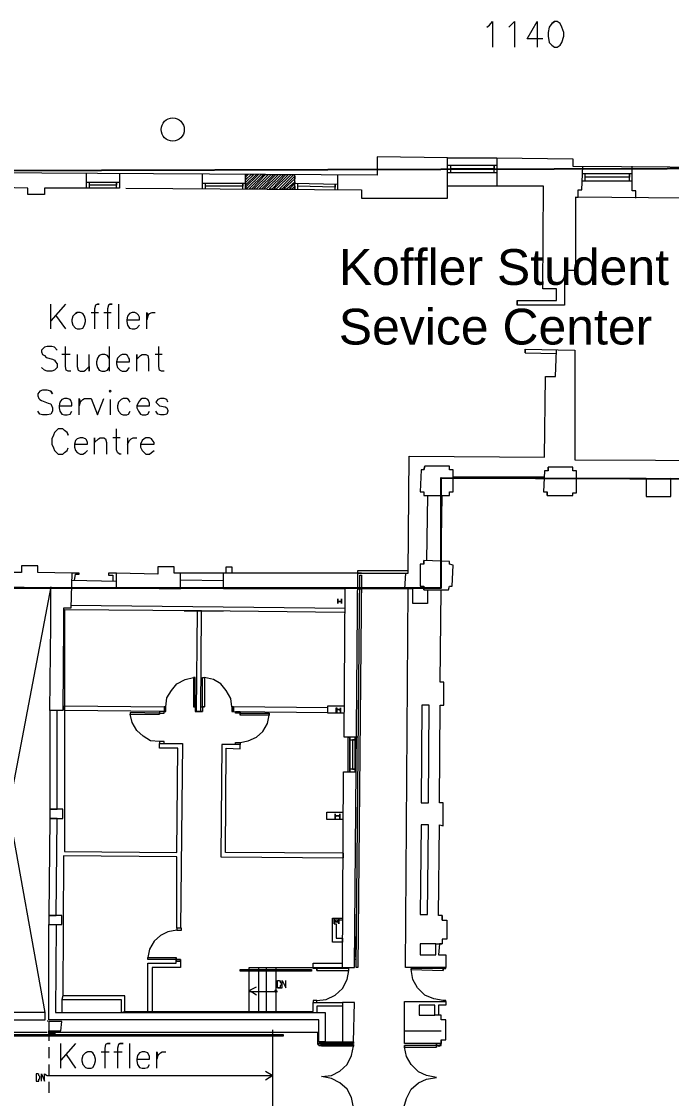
# Model space of a CAD drawing. Header units: metres. Extents: x 3 to 116, y 0 to 119.
# Drawn here: x 56.05 to 74.23, y 18.97 to 49.08 of the extents above; entities that cross this region are included whole.
import ezdxf

# ---------------------------------------------------------------- set-up
doc = ezdxf.new("R2010")
doc.units = ezdxf.units.M
doc.layers.add('PDF_Geometry', color=7, linetype='Continuous', transparency=0.8)
doc.styles.get("Standard").update_dxf_attribs({"font": 'arial.ttf', "height": 1})

msp = doc.modelspace()

# ---------------------------------------------------------------- linework, layer by layer
msp.add_lwpolyline([(48.781, 44.883), (48.781, 33.243), (67.789, 33.243), (67.789, 36.324), (99.435, 36.21), (99.435, 45.032), (48.781, 44.883)])
at = {"layer": 'PDF_Geometry', "lineweight": 5}
for points in [[(69.068, 48.925), (69.145, 48.976), (69.222, 49.078), (69.222, 48.362)], [(69.682, 48.925), (69.836, 49.078), (69.836, 48.362)], [(70.629, 48.592), (70.194, 48.592), (70.475, 49.078), (70.475, 48.362)], [(70.885, 49.027), (70.961, 49.078), (70.885, 49.027), (70.808, 48.925), (70.782, 48.771), (70.782, 48.669), (70.808, 48.49), (70.885, 48.413), (70.961, 48.362), (71.038, 48.362), (71.115, 48.413), (71.166, 48.49), (71.217, 48.669), (71.217, 48.771), (71.166, 48.925), (71.115, 49.027), (71.038, 49.078), (70.961, 49.078)], [(67.968, 45.266), (65.998, 45.292), (65.998, 44.78), (48.781, 44.883), (48.781, 44.627), (43.511, 44.652), (43.486, 40.329), (43.665, 40.303), (43.716, 44.448), (48.781, 44.422), (48.705, 33.703), (43.409, 33.729), (43.409, 33.524)], [(58.963, 44.422), (65.563, 44.371), (65.563, 44.141), (67.968, 44.141), (67.968, 45.266), (69.35, 45.266), (69.35, 44.473)], [(69.35, 45.266), (71.473, 45.241), (71.473, 45.036), (82.345, 44.959), (82.32, 44.524), (81.118, 44.524)], [(67.968, 45.062), (69.35, 45.062)], [(68.045, 45.062), (68.045, 44.857)], [(69.273, 44.857), (69.273, 45.062), (69.273, 44.959), (68.045, 44.959)], [(79.711, 44.985), (79.711, 44.09), (71.55, 44.166), (71.626, 44.166), (71.626, 44.371), (71.729, 44.371), (71.754, 45.036)], [(73.238, 44.141), (73.238, 44.345), (73.136, 44.345), (73.136, 45.036)], [(58.784, 44.831), (58.784, 44.422), (56.686, 44.422), (56.686, 44.243), (56.226, 44.243), (56.226, 44.422), (55.1, 44.448), (53.182, 44.448), (53.182, 44.269), (52.721, 44.269), (52.721, 44.448), (49.395, 44.473), (49.395, 44.294), (49.165, 44.294), (49.165, 42.785)], [(57.863, 44.422), (57.863, 44.831)], [(58.784, 44.576), (57.863, 44.576)], [(57.94, 44.576), (57.94, 44.422)], [(58.707, 44.422), (58.707, 44.576), (58.707, 44.499), (57.94, 44.499)], [(61.112, 44.397), (61.112, 44.806)], [(62.314, 44.397), (62.314, 44.806), (62.391, 44.806), (62.314, 44.729), (62.314, 44.652), (62.468, 44.806), (62.545, 44.806), (62.314, 44.576), (62.314, 44.499), (62.621, 44.806), (62.673, 44.806), (62.314, 44.448), (62.34, 44.397), (62.749, 44.806), (62.826, 44.806), (62.417, 44.397), (62.494, 44.397), (62.877, 44.806), (62.954, 44.806), (62.545, 44.397), (62.621, 44.397), (63.031, 44.806), (63.108, 44.806), (62.698, 44.397), (62.775, 44.397), (63.159, 44.806), (63.235, 44.806), (62.826, 44.397), (62.903, 44.397), (63.312, 44.806), (63.389, 44.806), (62.98, 44.397), (63.056, 44.397), (63.44, 44.806), (63.517, 44.806), (63.108, 44.397), (63.184, 44.397), (63.594, 44.806), (63.67, 44.806), (63.261, 44.397), (63.338, 44.397), (63.696, 44.755), (63.696, 44.678), (63.389, 44.397), (63.466, 44.397), (63.696, 44.601), (63.696, 44.55), (63.542, 44.397), (63.619, 44.397), (63.696, 44.473), (63.696, 44.397), (63.67, 44.397)], [(63.696, 44.397), (63.696, 44.806)], [(64.898, 44.371), (64.898, 44.78)], [(67.968, 44.857), (69.35, 44.857)], [(71.729, 44.627), (73.136, 44.627)], [(71.754, 44.831), (73.136, 44.831)], [(71.806, 44.831), (71.806, 44.627)], [(73.059, 44.627), (73.059, 44.831), (73.059, 44.729), (71.806, 44.729)], [(62.314, 44.55), (61.112, 44.55)], [(61.189, 44.55), (61.189, 44.397)], [(62.238, 44.397), (62.238, 44.55), (62.238, 44.473), (61.189, 44.473)], [(64.898, 44.524), (63.696, 44.55)], [(63.773, 44.55), (63.773, 44.397)], [(64.822, 44.371), (64.822, 44.524), (64.822, 44.448), (63.773, 44.473)], [(69.912, 41.276), (69.912, 41.148), (69.912, 41.276), (71.012, 41.276), (71.012, 41.608), (70.629, 41.608), (70.654, 44.473), (67.968, 44.473)], [(71.55, 44.166), (71.55, 42.12), (71.243, 42.12), (71.243, 41.148), (71.012, 41.148)], [(57.454, 33.652), (56.507, 33.678), (56.507, 33.857), (56.047, 33.857), (56.047, 33.678), (55.458, 33.678), (53.002, 33.678), (53.002, 33.857), (52.542, 33.857), (52.542, 33.678), (49.344, 33.652), (49.344, 33.831), (49.114, 33.831), (49.14, 37.029), (49.37, 37.029), (49.37, 37.489), (49.14, 37.489), (49.165, 40.713), (49.395, 40.713), (49.395, 41.173), (49.165, 41.173), (49.165, 41.787)], [(56.865, 40.482), (56.865, 41.173)], [(57.275, 41.173), (56.865, 40.713)], [(58.17, 41.173), (58.221, 41.173), (58.17, 41.173), (58.119, 41.148), (58.093, 41.045), (58.093, 40.482)], [(58.528, 41.173), (58.579, 41.173), (58.528, 41.173), (58.477, 41.148), (58.452, 41.045), (58.452, 40.482)], [(58.758, 41.173), (58.758, 40.482)], [(71.243, 41.148), (69.912, 41.148)], [(56.993, 40.866), (57.275, 40.482)], [(57.556, 40.917), (57.607, 40.943), (57.556, 40.917), (57.479, 40.841), (57.454, 40.738), (57.454, 40.687), (57.479, 40.585), (57.556, 40.508), (57.607, 40.482), (57.684, 40.482), (57.761, 40.508), (57.812, 40.585), (57.838, 40.687), (57.838, 40.738), (57.812, 40.841), (57.761, 40.917), (57.684, 40.943), (57.607, 40.943)], [(57.991, 40.943), (58.196, 40.943)], [(58.349, 40.943), (58.554, 40.943)], [(58.989, 40.738), (59.347, 40.738), (59.347, 40.815), (59.321, 40.866), (59.27, 40.917), (59.219, 40.943), (59.142, 40.943), (59.065, 40.917), (59.014, 40.841), (58.989, 40.738), (58.989, 40.687), (59.014, 40.585), (59.065, 40.508), (59.142, 40.482), (59.219, 40.482), (59.27, 40.508), (59.347, 40.585)], [(59.552, 40.482), (59.552, 40.943), (59.577, 40.841), (59.552, 40.738), (59.577, 40.841), (59.628, 40.917), (59.705, 40.943), (59.782, 40.943)], [(57.044, 39.894), (56.968, 39.971), (56.891, 39.996), (56.763, 39.996), (56.686, 39.971), (56.61, 39.894), (56.61, 39.843), (56.635, 39.766), (56.686, 39.741), (56.737, 39.689), (56.917, 39.638), (56.968, 39.613), (56.993, 39.562), (57.044, 39.51), (57.044, 39.408), (56.968, 39.331), (56.891, 39.306), (56.763, 39.306), (56.686, 39.331), (56.61, 39.408)], [(57.403, 39.766), (57.172, 39.766)], [(57.428, 39.306), (57.351, 39.306), (57.3, 39.331), (57.275, 39.434), (57.275, 39.996)], [(57.607, 39.766), (57.607, 39.434), (57.633, 39.331), (57.684, 39.306), (57.786, 39.306), (57.838, 39.331), (57.94, 39.434), (57.94, 39.306), (57.94, 39.766)], [(58.503, 39.664), (58.452, 39.741), (58.375, 39.766), (58.298, 39.766), (58.221, 39.741), (58.17, 39.664), (58.145, 39.562), (58.145, 39.51), (58.17, 39.408), (58.221, 39.331), (58.298, 39.306), (58.375, 39.306), (58.452, 39.331), (58.503, 39.408)], [(58.503, 39.996), (58.503, 39.306)], [(58.707, 39.562), (59.065, 39.562), (59.065, 39.638), (59.04, 39.689), (59.014, 39.741), (58.963, 39.766), (58.861, 39.766), (58.81, 39.741), (58.733, 39.664), (58.707, 39.562), (58.707, 39.51), (58.733, 39.408), (58.81, 39.331), (58.861, 39.306), (58.963, 39.306), (59.014, 39.331), (59.065, 39.408)], [(59.27, 39.306), (59.27, 39.766), (59.27, 39.638), (59.372, 39.741), (59.424, 39.766), (59.526, 39.766), (59.577, 39.741), (59.603, 39.638), (59.603, 39.306)], [(59.986, 39.766), (59.782, 39.766)], [(60.038, 39.306), (59.961, 39.306), (59.91, 39.331), (59.884, 39.434), (59.884, 39.996)], [(66.791, 33.652), (66.868, 33.652), (66.894, 36.927), (70.68, 36.901), (70.705, 39.152), (70.987, 39.152), (71.012, 39.894)], [(70.143, 39.92), (71.524, 39.894), (71.524, 36.824), (78.303, 36.799), (78.303, 37.847), (78.764, 37.847), (78.764, 36.799), (78.764, 36.492), (78.662, 36.492), (78.636, 35.878), (78.738, 35.878), (78.738, 35.775), (79.455, 35.775), (79.455, 35.878), (79.557, 35.878), (79.557, 36.492), (79.455, 36.492), (79.455, 36.568), (78.764, 36.594)], [(70.143, 39.817), (70.143, 39.92), (70.143, 39.817), (71.012, 39.792)], [(56.865, 38.743), (56.917, 38.666), (56.865, 38.743), (56.763, 38.768), (56.635, 38.768), (56.558, 38.743), (56.507, 38.666), (56.507, 38.615), (56.533, 38.538), (56.558, 38.513), (56.61, 38.487), (56.789, 38.41), (56.865, 38.385), (56.917, 38.282), (56.917, 38.18), (56.865, 38.103), (56.763, 38.078), (56.635, 38.078), (56.558, 38.103), (56.507, 38.18)], [(57.096, 38.334), (57.454, 38.334), (57.454, 38.41), (57.428, 38.487), (57.403, 38.513), (57.326, 38.538), (57.249, 38.538), (57.172, 38.513), (57.121, 38.436), (57.096, 38.334), (57.096, 38.282), (57.121, 38.18), (57.172, 38.103), (57.249, 38.078), (57.326, 38.078), (57.403, 38.103), (57.454, 38.18)], [(57.658, 38.078), (57.658, 38.538), (57.684, 38.436), (57.658, 38.334), (57.684, 38.436), (57.761, 38.513), (57.812, 38.538), (57.991, 38.538), (58.17, 38.078), (58.349, 38.538)], [(58.528, 38.513), (58.528, 38.078)], [(59.091, 38.436), (59.04, 38.513), (58.989, 38.538), (58.886, 38.538), (58.835, 38.513), (58.758, 38.436), (58.733, 38.334), (58.733, 38.282), (58.758, 38.18), (58.835, 38.103), (58.886, 38.078), (58.989, 38.078), (59.04, 38.103), (59.091, 38.18)], [(59.27, 38.334), (59.628, 38.334), (59.628, 38.41), (59.603, 38.487), (59.577, 38.513), (59.526, 38.538), (59.424, 38.538), (59.372, 38.513), (59.321, 38.436), (59.27, 38.334), (59.27, 38.282), (59.321, 38.18), (59.372, 38.103), (59.424, 38.078), (59.526, 38.078), (59.577, 38.103), (59.628, 38.18)], [(60.14, 38.436), (60.114, 38.513), (60.038, 38.538), (59.935, 38.538), (59.859, 38.513), (59.807, 38.436), (59.91, 38.334), (60.063, 38.308), (60.114, 38.282), (60.14, 38.206), (60.14, 38.18), (60.114, 38.103), (60.038, 38.078), (59.935, 38.078), (59.859, 38.103), (59.807, 38.18)], [(57.326, 37.592), (57.351, 37.515), (57.326, 37.592), (57.249, 37.643), (57.198, 37.694), (57.07, 37.694), (56.968, 37.592), (56.942, 37.515), (56.891, 37.413), (56.891, 37.259), (56.942, 37.157), (56.968, 37.08), (57.07, 36.978), (57.198, 36.978), (57.249, 37.029), (57.326, 37.08), (57.351, 37.157)], [(58.835, 36.978), (58.784, 36.978), (58.733, 37.029), (58.707, 37.106), (58.707, 37.694)], [(57.531, 37.259), (57.889, 37.259), (57.889, 37.31), (57.863, 37.387), (57.838, 37.413), (57.761, 37.438), (57.684, 37.438), (57.607, 37.413), (57.556, 37.361), (57.531, 37.259), (57.531, 37.182), (57.556, 37.08), (57.607, 37.029), (57.684, 36.978), (57.761, 36.978), (57.838, 37.029), (57.889, 37.08)], [(58.093, 36.978), (58.093, 37.438), (58.093, 37.31), (58.196, 37.413), (58.247, 37.438), (58.349, 37.438), (58.4, 37.413), (58.426, 37.31), (58.426, 36.978)], [(58.81, 37.438), (58.605, 37.438)], [(59.014, 37.438), (59.014, 36.978)], [(59.014, 37.259), (59.065, 37.361), (59.117, 37.413), (59.168, 37.438), (59.27, 37.438)], [(59.372, 37.259), (59.756, 37.259), (59.756, 37.31), (59.705, 37.387), (59.679, 37.413), (59.628, 37.438), (59.526, 37.438), (59.475, 37.413), (59.424, 37.361), (59.372, 37.259), (59.372, 37.182), (59.424, 37.08), (59.526, 36.978), (59.628, 36.978), (59.679, 37.029), (59.756, 37.08)], [(67.303, 36.543), (67.329, 36.645), (67.303, 36.543), (67.226, 36.543), (67.201, 35.929), (67.303, 35.929), (67.303, 35.826), (68.019, 35.826), (68.019, 35.929), (68.122, 35.929), (68.122, 36.543), (68.019, 36.543), (68.019, 36.645), (67.329, 36.645)], [(70.782, 36.517), (70.782, 36.62), (70.782, 36.517), (70.68, 36.517), (70.654, 35.929), (70.757, 35.929)], [(70.757, 35.826), (70.757, 35.929), (70.757, 35.826), (71.473, 35.826), (71.473, 35.903), (71.575, 35.903), (71.575, 36.517), (71.473, 36.517), (71.473, 36.62), (70.782, 36.62)], [(70.68, 36.338), (68.122, 36.338)], [(71.575, 36.313), (73.52, 36.313), (73.52, 35.801), (74.21, 35.801), (74.21, 36.313), (76.103, 36.287), (76.103, 35.801), (76.82, 35.775), (76.82, 36.287), (78.662, 36.287)], [(67.405, 35.826), (67.38, 34.01)], [(67.789, 34.01), (67.815, 35.826)], [(65.436, 29.073), (65.077, 29.073), (65.103, 33.217), (61.7, 33.217), (61.7, 33.652), (60.498, 33.652), (60.319, 33.652), (60.319, 33.831), (59.859, 33.831), (59.859, 33.626), (58.707, 33.652)], [(61.777, 33.652), (61.777, 33.831), (61.931, 33.831), (61.931, 33.652)], [(64.31, 22.626), (64.31, 22.6), (64.208, 22.6), (64.208, 22.626), (65.026, 22.626), (65.359, 22.626), (65.461, 33.729), (66.868, 33.729)], [(67.303, 33.908), (67.303, 34.01), (67.303, 33.908), (67.201, 33.908), (67.201, 33.294), (67.303, 33.294)], [(67.303, 33.191), (67.303, 33.294), (67.303, 33.191), (67.994, 33.191), (68.019, 33.294), (68.096, 33.294), (68.122, 33.882), (68.019, 33.908), (68.019, 33.985), (67.303, 34.01)], [(43.46, 33.524), (43.46, 32.884), (43.87, 32.884), (43.87, 32.859), (43.332, 32.859), (43.332, 32.961), (43.409, 32.961), (43.409, 33.524), (48.705, 33.498), (48.705, 33.243), (55.458, 33.268), (57.454, 33.243), (58.707, 33.243), (58.707, 33.652), (58.477, 33.652), (58.477, 33.601), (58.605, 33.601), (58.605, 33.422)], [(57.531, 33.447), (57.556, 33.626), (57.658, 33.626), (57.658, 33.652), (57.454, 33.652), (57.428, 32.68), (57.224, 32.68), (57.224, 32.219), (57.198, 29.815), (56.84, 29.815), (56.865, 32.219), (56.865, 33.268), (54.589, 21.372)], [(58.707, 33.422), (57.454, 33.447)], [(58.707, 33.243), (60.498, 33.217), (60.498, 33.652)], [(60.498, 33.473), (61.7, 33.447)], [(65.461, 33.652), (61.7, 33.652)], [(65.563, 33.652), (65.461, 33.652), (66.791, 33.652), (66.766, 33.217)], [(65.512, 33.601), (65.563, 33.601)], [(67.405, 33.191), (67.405, 32.808), (66.996, 32.808), (66.996, 33.217), (66.766, 33.217), (65.461, 33.217), (65.563, 33.217)], [(67.636, 23.291), (67.201, 23.291), (67.201, 22.984), (67.636, 22.984), (67.636, 23.291), (67.738, 23.291), (67.712, 22.984), (67.917, 22.984), (67.917, 22.626), (66.791, 22.626), (66.868, 33.217)], [(67.815, 24.084), (67.712, 24.084), (67.738, 26.617), (67.84, 26.591), (67.84, 27.231), (67.738, 27.231), (67.764, 29.968), (67.866, 29.968), (67.866, 30.608), (67.764, 30.608), (67.789, 33.191)], [(48.628, 21.168), (56.712, 21.168), (56.712, 21.372), (53.591, 21.372), (53.591, 32.884), (54.589, 32.884), (54.589, 33.064), (48.5, 33.089)], [(56.712, 21.168), (56.712, 21.372), (54.589, 33.115)], [(60.959, 32.603), (57.249, 32.629), (57.249, 25.875), (60.396, 25.849), (60.421, 28.766), (59.91, 28.766), (59.91, 28.894), (60.549, 28.894), (60.498, 23.726), (60.396, 23.726), (60.396, 25.721), (57.224, 25.747), (57.198, 21.833)], [(57.428, 32.757), (65.103, 32.68)], [(60.626, 32.603), (60.6, 32.603), (61.7, 32.603)], [(65.077, 32.552), (61.086, 32.603), (60.959, 32.603), (60.933, 29.789), (61.061, 29.789), (61.086, 32.603)], [(60.089, 29.917), (60.114, 30.173), (60.242, 30.377), (60.396, 30.556), (60.626, 30.684), (60.856, 30.736), (60.907, 30.736), (60.856, 30.736), (60.856, 29.917), (60.907, 29.917), (60.907, 30.736)], [(61.931, 29.917), (61.905, 30.147), (61.777, 30.377), (61.624, 30.556), (61.419, 30.684), (61.163, 30.736)], [(60.907, 29.917), (60.856, 29.917)], [(61.061, 29.789), (60.933, 29.789), (60.933, 29.917), (60.907, 29.917), (60.907, 29.789), (61.061, 29.789), (61.061, 29.917), (61.112, 29.917), (61.112, 29.789), (61.061, 29.789), (61.112, 29.789)], [(61.112, 29.917), (61.163, 29.917)], [(61.982, 29.789), (64.617, 29.763), (64.617, 29.891), (61.982, 29.917), (61.982, 29.789), (61.982, 29.917), (61.931, 29.917), (61.931, 29.789), (61.982, 29.789), (61.931, 29.789)], [(64.617, 29.891), (64.617, 29.943), (65.077, 29.943)], [(59.91, 28.945), (59.654, 28.97), (59.449, 29.098), (59.27, 29.252), (59.142, 29.482), (59.091, 29.712)], [(59.91, 29.738), (59.91, 29.712)], [(61.982, 29.789), (61.982, 29.789)], [(62.161, 28.919), (62.391, 28.97), (62.621, 29.073), (62.801, 29.226), (62.928, 29.456), (62.98, 29.687), (62.98, 29.738), (62.98, 29.687), (62.161, 29.687), (62.161, 29.738), (62.98, 29.738)], [(62.161, 29.738), (62.161, 29.687)], [(65.077, 29.738), (64.617, 29.738), (64.617, 29.763)], [(65.026, 22.626), (65.052, 28.101), (65.41, 28.101), (65.384, 28.101), (65.384, 29.073)], [(65.18, 29.073), (65.231, 29.073), (65.231, 28.101)], [(65.231, 28.996), (65.384, 28.996), (65.308, 28.996), (65.308, 28.177), (65.384, 28.177), (65.231, 28.177)], [(65.052, 26.77), (64.591, 26.77), (64.591, 26.975), (65.052, 26.975)], [(65.026, 23.956), (64.796, 23.956), (64.796, 23.854), (64.847, 23.854), (64.847, 23.445), (65.026, 23.445), (65.026, 23.342), (64.745, 23.342), (64.745, 24.007), (65.026, 24.007)], [(64.796, 23.854), (64.847, 23.854)], [(67.815, 23.956), (67.815, 24.084), (67.815, 23.956), (67.943, 23.956), (67.943, 23.419), (67.815, 23.419), (67.815, 23.291), (67.738, 23.291), (67.815, 23.291)], [(60.396, 23.675), (60.14, 23.624), (59.935, 23.521), (59.756, 23.368), (59.628, 23.138), (59.577, 22.907)], [(65.41, 22.856), (65.359, 22.856), (65.359, 22.907), (65.384, 22.959), (65.384, 23.189), (65.41, 23.291), (65.41, 23.496)], [(60.498, 22.856), (60.37, 22.856), (60.37, 22.907)], [(59.577, 21.398), (59.577, 22.754), (60.37, 22.754), (60.37, 22.856), (60.498, 22.856), (60.498, 22.626), (59.705, 22.626), (59.705, 21.398)], [(62.417, 21.398), (62.417, 22.626), (64.208, 22.626), (64.208, 22.754), (65.026, 22.754)], [(62.673, 22.626), (62.673, 22.575)], [(62.903, 22.575), (62.903, 22.626)], [(63.159, 22.626), (63.159, 22.575)], [(64.31, 22.549), (64.31, 22.6), (64.31, 22.549), (65.205, 22.549), (65.205, 22.6), (64.31, 22.6), (64.208, 22.6)], [(67.84, 21.705), (67.584, 21.756), (67.329, 21.858), (67.124, 22.063), (66.996, 22.293), (66.945, 22.575), (66.945, 22.6), (66.945, 22.575), (67.84, 22.549), (67.84, 22.6), (66.945, 22.6)], [(67.84, 22.6), (67.84, 22.549)], [(62.161, 22.575), (62.161, 22.524)], [(62.673, 22.524), (62.673, 21.398)], [(62.903, 21.398), (62.903, 22.524)], [(63.159, 22.524), (63.159, 21.398)], [(64.31, 21.705), (64.208, 21.705), (64.208, 21.654), (64.31, 21.654), (64.31, 21.705), (64.566, 21.731), (64.822, 21.858), (65.026, 22.038), (65.154, 22.293), (65.205, 22.549)], [(62.621, 21.858), (62.417, 21.986), (62.621, 22.089)], [(63.184, 21.986), (63.184, 21.961), (63.184, 21.986), (63.133, 21.986), (63.133, 21.961), (63.159, 21.935), (63.184, 21.961), (63.159, 21.961), (63.184, 21.961), (63.159, 21.961), (63.184, 21.986), (63.159, 21.986), (63.159, 21.961), (63.159, 21.986), (63.133, 21.986), (63.159, 21.961), (63.133, 21.961), (63.159, 21.961)], [(63.21, 22.063), (63.21, 22.268), (63.261, 22.268), (63.287, 22.242), (63.287, 22.217), (63.312, 22.191), (63.312, 22.14), (63.287, 22.114), (63.287, 22.063), (63.21, 22.063), (63.338, 22.063), (63.338, 22.268), (63.44, 22.063), (63.44, 22.268)], [(57.172, 21.731), (57.172, 21.372)], [(62.417, 21.961), (63.21, 21.961)], [(58.938, 21.398), (64.208, 21.398), (64.208, 21.654), (65.026, 21.654), (65.026, 21.551), (64.31, 21.551), (64.31, 21.372)], [(65.333, 20.503), (65.333, 20.554), (65.359, 21.654), (65.026, 21.654), (65.026, 20.554), (65.333, 20.554)], [(67.789, 20.503), (66.766, 20.503), (66.766, 21.679), (67.917, 21.679), (67.917, 21.577), (67.712, 21.577), (67.712, 21.296), (67.61, 21.296), (67.61, 21.577), (67.175, 21.577), (67.175, 21.296), (67.61, 21.296)], [(56.763, 20.81), (54.537, 20.81), (54.537, 21.04), (46.53, 21.04), (46.53, 21.168)], [(56.763, 21.142), (56.789, 21.142)], [(56.789, 21.142), (56.789, 21.142)], [(56.993, 20.784), (56.814, 20.784), (56.814, 20.861), (57.147, 20.861), (57.172, 21.117), (56.814, 21.117), (56.814, 20.861)], [(67.789, 20.605), (67.789, 20.503), (67.789, 20.605), (67.917, 20.605), (67.917, 21.168), (67.789, 21.168), (67.789, 21.296), (67.712, 21.296)], [(64.361, 20.554), (65.333, 20.554), (65.333, 20.503), (64.335, 20.503), (64.335, 20.81), (56.789, 20.81)], [(56.814, 20.81), (56.814, 20.579)], [(63.082, 18.277), (63.082, 18.2), (63.082, 20.886)], [(66.766, 20.861), (67.789, 20.861)], [(57.147, 19.812), (57.147, 20.503)], [(57.556, 20.503), (57.147, 20.042)], [(58.452, 20.503), (58.528, 20.503), (58.452, 20.503), (58.4, 20.477), (58.375, 20.375), (58.375, 19.812)], [(58.81, 20.503), (58.886, 20.503), (58.81, 20.503), (58.758, 20.477), (58.733, 20.375), (58.733, 19.812)], [(59.065, 20.503), (59.065, 19.812)], [(65.333, 18.686), (64.438, 18.686), (64.438, 18.712), (65.333, 18.712), (65.333, 18.686), (65.333, 18.712), (65.282, 18.993), (65.154, 19.223), (64.949, 19.403), (64.719, 19.53), (64.438, 19.582), (64.719, 19.607), (64.949, 19.735), (65.154, 19.914), (65.282, 20.17), (65.333, 20.426), (65.333, 20.477), (65.333, 20.426), (64.438, 20.426), (64.438, 20.477), (65.333, 20.477)], [(64.438, 20.477), (64.438, 20.426)], [(56.814, 20.4), (56.814, 20.093)], [(57.3, 20.196), (57.556, 19.812)], [(57.838, 20.247), (57.889, 20.272), (57.838, 20.247), (57.761, 20.17), (57.735, 20.068), (57.735, 20.017), (57.761, 19.914), (57.838, 19.837), (57.889, 19.812), (57.991, 19.812), (58.042, 19.837), (58.093, 19.914), (58.119, 20.017), (58.119, 20.068), (58.093, 20.17), (58.042, 20.247), (57.991, 20.272), (57.889, 20.272)], [(58.272, 20.272), (58.503, 20.272)], [(58.631, 20.272), (58.861, 20.272)], [(59.27, 20.068), (59.628, 20.068), (59.628, 20.144), (59.577, 20.247), (59.5, 20.272), (59.424, 20.272), (59.347, 20.247), (59.296, 20.17), (59.27, 20.068), (59.27, 20.017), (59.296, 19.914), (59.347, 19.837), (59.424, 19.812), (59.5, 19.812), (59.577, 19.837), (59.628, 19.914)], [(59.833, 19.812), (59.833, 20.272), (59.859, 20.17), (59.833, 20.068), (59.859, 20.17), (59.935, 20.247), (59.986, 20.272), (60.089, 20.272)], [(66.74, 18.712), (66.817, 18.968), (66.945, 19.223), (67.15, 19.403), (67.38, 19.505), (67.661, 19.556), (67.38, 19.607), (67.15, 19.71), (66.945, 19.914), (66.817, 20.144), (66.766, 20.4), (66.766, 20.451), (66.766, 20.4), (67.661, 20.4), (67.661, 20.451), (66.766, 20.451)], [(67.661, 20.451), (67.661, 20.4)], [(56.814, 19.914), (56.814, 19.607)], [(56.61, 19.454), (56.61, 19.658), (56.686, 19.454), (56.686, 19.658), (56.763, 19.607), (63.082, 19.607), (62.877, 19.479)], [(62.877, 19.735), (63.082, 19.607)], [(56.814, 19.428), (56.814, 19.121)]]:
    msp.add_lwpolyline(points, dxfattribs=at)
for points in [[(58.503, 38.743), (58.528, 38.717), (58.554, 38.743), (58.528, 38.768)], [(65.461, 22.626), (65.41, 22.626), (65.512, 33.601), (65.563, 33.601)], [(65.001, 32.808), (65.001, 32.859), (64.898, 32.859), (64.898, 32.808), (64.898, 32.936), (64.898, 32.859), (65.001, 32.859), (65.001, 32.936)], [(61.112, 29.917), (61.112, 30.736), (61.163, 30.736), (61.163, 29.917)], [(57.044, 27.052), (57.044, 29.815), (56.84, 29.815), (56.84, 27.052)], [(60.038, 29.789), (57.249, 29.815), (57.249, 29.943), (60.038, 29.917)], [(60.089, 29.789), (60.089, 29.917), (60.038, 29.917), (60.038, 29.789)], [(64.975, 29.763), (64.975, 29.815), (64.949, 29.815), (64.949, 29.84), (64.873, 29.84), (64.873, 29.763), (64.847, 29.763), (64.847, 29.891), (64.873, 29.891), (64.873, 29.84), (64.975, 29.84), (64.975, 29.891)], [(67.252, 29.968), (67.226, 27.231), (67.431, 27.231), (67.457, 29.968)], [(59.091, 29.763), (59.091, 29.712), (59.91, 29.712), (59.91, 29.738)], [(60.038, 29.738), (60.038, 29.789), (59.91, 29.789), (59.91, 29.738)], [(62.033, 29.738), (62.033, 29.789), (62.161, 29.789), (62.161, 29.738)], [(60.038, 28.894), (60.038, 28.945), (59.91, 28.945), (59.91, 28.894)], [(62.033, 28.868), (62.033, 28.919), (62.161, 28.919), (62.161, 28.868)], [(65.18, 28.101), (65.231, 28.101), (65.231, 29.073), (65.18, 29.073)], [(61.624, 25.721), (65.052, 25.696), (65.052, 25.824), (61.752, 25.849), (61.777, 28.766), (62.161, 28.74), (62.161, 28.868), (61.649, 28.868)], [(56.84, 26.796), (57.198, 26.796), (57.198, 27.052), (56.84, 27.052)], [(64.949, 26.796), (64.949, 26.847), (64.924, 26.847), (64.924, 26.873), (64.847, 26.873), (64.847, 26.847), (64.822, 26.847), (64.822, 26.796), (64.822, 26.924), (64.822, 26.873), (64.949, 26.873), (64.949, 26.924)], [(57.044, 26.796), (56.84, 26.796), (56.814, 24.084), (57.019, 24.084)], [(67.201, 24.11), (67.405, 24.11), (67.431, 26.617), (67.226, 26.617)], [(56.814, 23.828), (57.172, 23.828), (57.172, 24.084), (56.814, 24.084)], [(64.54, 20.554), (64.361, 20.554), (64.361, 21.168), (56.814, 21.168), (56.814, 23.828), (57.019, 23.828), (56.993, 21.372), (64.54, 21.372)], [(64.924, 23.854), (64.898, 23.905), (64.796, 23.905), (64.796, 23.854), (64.796, 23.982), (64.796, 23.931), (64.822, 23.931), (64.822, 23.905), (64.898, 23.905), (64.898, 23.931), (64.924, 23.956), (64.924, 23.982)], [(60.524, 23.675), (60.524, 23.726), (60.396, 23.726), (60.396, 23.675)], [(59.577, 22.856), (59.577, 22.907), (60.37, 22.907), (60.37, 22.856)], [(60.498, 22.805), (60.498, 22.856), (60.37, 22.856), (60.37, 22.805)], [(67.917, 22.6), (67.917, 22.626), (67.84, 22.626), (67.84, 22.6)], [(64.156, 22.524), (62.161, 22.524), (62.161, 22.575), (64.156, 22.575)], [(58.835, 21.731), (58.835, 21.372), (58.938, 21.398), (58.938, 21.833), (57.198, 21.833), (57.172, 21.731)], [(67.917, 21.679), (67.917, 21.705), (67.84, 21.705), (67.84, 21.679)], [(63.363, 20.707), (50.214, 20.707), (50.214, 20.758), (63.363, 20.758)], [(64.438, 20.503), (64.438, 20.477), (64.412, 20.477), (64.412, 20.451), (64.361, 20.451), (64.361, 20.477), (64.335, 20.477), (64.335, 20.503), (64.335, 20.477), (64.361, 20.477), (64.361, 20.451), (64.412, 20.451), (64.412, 20.477), (64.438, 20.477)], [(67.661, 20.503), (67.661, 20.451), (67.712, 20.451), (67.712, 20.426), (67.738, 20.426), (67.738, 20.451), (67.789, 20.451), (67.789, 20.503), (67.764, 20.503), (67.764, 20.451), (67.661, 20.451)], [(56.456, 19.454), (56.533, 19.454), (56.533, 19.505), (56.558, 19.53), (56.558, 19.582), (56.533, 19.607), (56.533, 19.633), (56.507, 19.658), (56.456, 19.658)]]:
    msp.add_lwpolyline(points, close=True, dxfattribs=at)
msp.add_circle((60.276, 46.059), 0.324, dxfattribs=at)

# ---------------------------------------------------------------- texts
at = {"insert": (64.923, 42.715), "char_height": 1, "attachment_point": 1}
msp.add_mtext_dynamic_manual_height_columns('Koffler Student Sevice Center', width=11.28501, gutter_width=5, heights=[0], dxfattribs=at)

doc.saveas('drawing.dxf')
